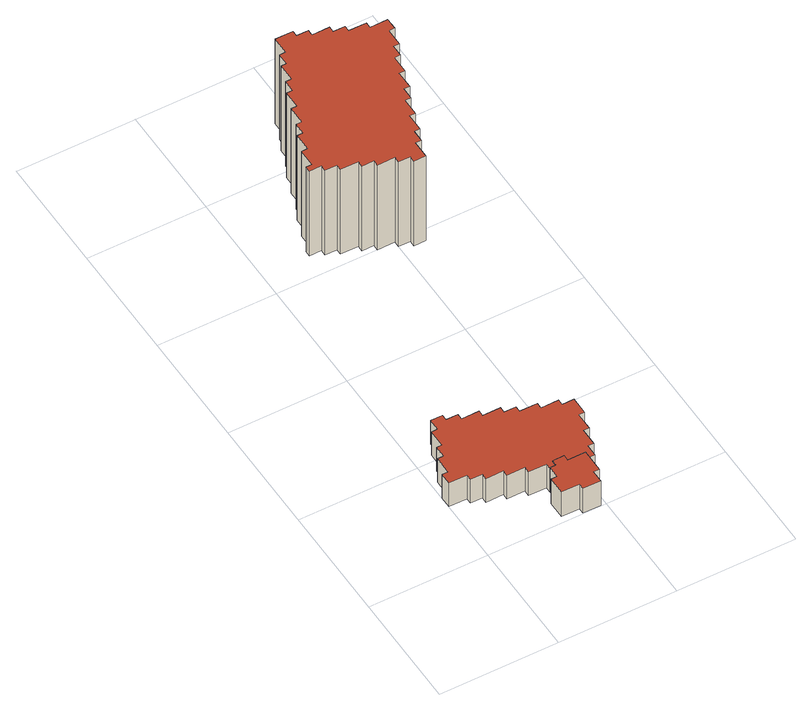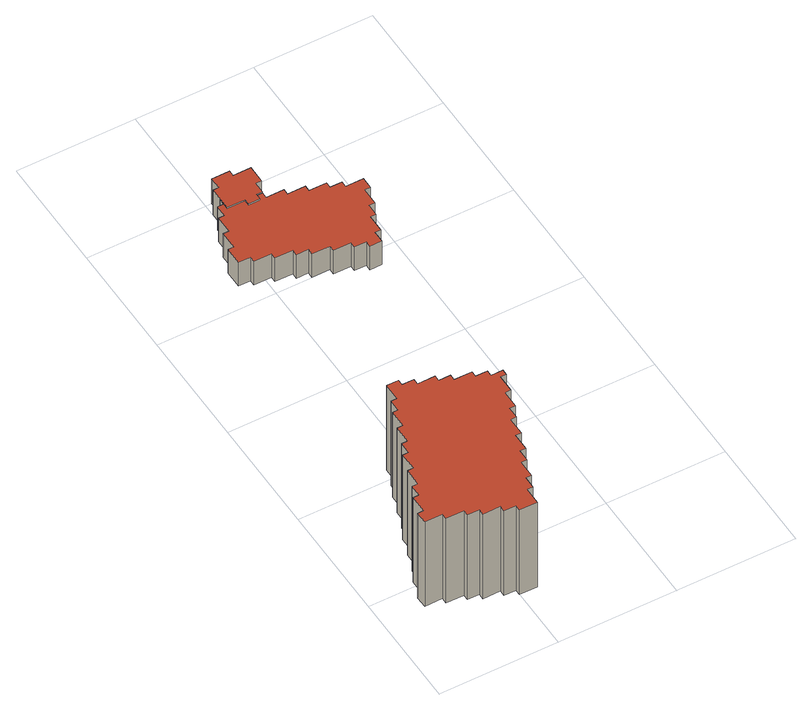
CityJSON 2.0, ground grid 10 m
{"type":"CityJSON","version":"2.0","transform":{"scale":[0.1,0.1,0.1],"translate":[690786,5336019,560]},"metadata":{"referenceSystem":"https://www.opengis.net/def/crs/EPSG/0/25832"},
"CityObjects":{
"building1":{"type":"Building","attributes":{"grid_m":0.5,"point_count":265,"rf_extrusion_mode":"lod11_fallback","rf_force_lod11":true,"rf_h_ground":560.82,"rf_h_pc_98p":0,"rf_h_roof_70p":563.33,"rf_is_glass_roof":true,"rf_nodata_frac":0,"rf_nodata_r":0,"rf_pc_select":"PREFERRED_AND_LATEST","rf_pc_year":2026,"rf_pointcloud_unusable":false,"rf_pt_density":8.21,"rf_rmse_lod22":0.00781,"rf_roof_type":"unknown","rf_success":true,"rf_t_run":0,"rf_volume_lod22":166.35,"source":"flat_seed_point_occupied_cell_union"},"children":["building1-1"]},
"building1-1":{"type":"BuildingPart","parents":["building1"],"geometry":[{"type":"Solid","lod":"2.2","boundaries":[[[[0,1,2,3,4,5,6,7,8,9,10,11,12,13,14,15,16,17,18,19,20,21,22,23,24,25,26,27,28,29,30,31,32,33,34,35,36,37,38,39,40,41,42,43,44,45,46,47]],[[48,49,0,47]],[[49,50,1,0]],[[50,51,2,1]],[[51,52,3,2]],[[52,53,4,3]],[[53,54,5,4]],[[54,55,6,5]],[[55,56,7,6]],[[56,57,8,7]],[[57,58,9,8]],[[58,59,10,9]],[[59,60,11,10]],[[60,61,12,11]],[[61,62,13,12]],[[62,63,14,13]],[[63,64,15,14]],[[64,65,16,15]],[[65,66,17,16]],[[66,67,18,17]],[[67,68,19,18]],[[68,69,20,19]],[[69,70,21,20]],[[70,71,22,21]],[[71,72,23,22]],[[72,73,24,23]],[[73,74,25,24]],[[74,75,26,25]],[[75,76,27,26]],[[76,77,28,27]],[[77,78,29,28]],[[78,79,30,29]],[[79,80,31,30]],[[80,81,32,31]],[[81,82,33,32]],[[82,83,34,33]],[[83,84,35,34]],[[84,85,36,35]],[[85,86,37,36]],[[86,87,38,37]],[[87,88,39,38]],[[88,89,40,39]],[[89,90,41,40]],[[90,91,42,41]],[[91,92,43,42]],[[92,93,44,43]],[[93,94,45,44]],[[94,95,46,45]],[[95,48,47,46]],[[48,95,94,93,92,91,90,89,88,87,86,85,84,83,82,81,80,79,78,77,76,75,74,73,72,71,70,69,68,67,66,65,64,63,62,61,60,59,58,57,56,55,54,53,52,51,50,49]]]],"semantics":{"surfaces":[{"type":"RoofSurface","rf_azimuth":90,"rf_h_roof_50p":563.33,"rf_h_roof_70p":563.33,"rf_h_roof_max":563.33,"rf_h_roof_min":563.33,"rf_slope":0},{"type":"WallSurface","on_footprint_edge":true},{"type":"GroundSurface"}],"values":[[0,1,1,1,1,1,1,1,1,1,1,1,1,1,1,1,1,1,1,1,1,1,1,1,1,1,1,1,1,1,1,1,1,1,1,1,1,1,1,1,1,1,1,1,1,1,1,1,1,2]]}}]},
"building2":{"type":"Building","attributes":{"grid_m":0.5,"point_count":37,"rf_extrusion_mode":"lod11_fallback","rf_force_lod11":true,"rf_h_ground":560.82,"rf_h_pc_98p":0,"rf_h_roof_70p":563.43,"rf_is_glass_roof":true,"rf_nodata_frac":0,"rf_nodata_r":0,"rf_pc_select":"PREFERRED_AND_LATEST","rf_pc_year":2026,"rf_pointcloud_unusable":false,"rf_pt_density":9.51,"rf_rmse_lod22":0.0252,"rf_roof_type":"unknown","rf_success":true,"rf_t_run":0,"rf_volume_lod22":24.11,"source":"flat_seed_point_occupied_cell_union"},"children":["building2-1"]},
"building2-1":{"type":"BuildingPart","parents":["building2"],"geometry":[{"type":"Solid","lod":"2.2","boundaries":[[[[96,97,98,99,100,101,102,103,104,105,106,107,108,109]],[[110,111,96,109]],[[111,112,97,96]],[[112,113,98,97]],[[113,114,99,98]],[[114,115,100,99]],[[115,116,101,100]],[[116,117,102,101]],[[117,118,103,102]],[[118,119,104,103]],[[119,120,105,104]],[[120,59,106,105]],[[59,121,107,106]],[[121,122,108,107]],[[122,110,109,108]],[[110,122,121,59,120,119,118,117,116,115,114,113,112,111]]]],"semantics":{"surfaces":[{"type":"RoofSurface","rf_azimuth":90,"rf_h_roof_50p":563.43,"rf_h_roof_70p":563.43,"rf_h_roof_max":563.43,"rf_h_roof_min":563.43,"rf_slope":0},{"type":"WallSurface","on_footprint_edge":true},{"type":"GroundSurface"}],"values":[[0,1,1,1,1,1,1,1,1,1,1,1,1,1,1,2]]}}]},
"building3":{"type":"Building","attributes":{"grid_m":0.5,"point_count":448,"rf_extrusion_mode":"lod11_fallback","rf_force_lod11":true,"rf_h_ground":560.66,"rf_h_pc_98p":0,"rf_h_roof_70p":569.65,"rf_is_glass_roof":true,"rf_nodata_frac":0,"rf_nodata_r":0,"rf_pc_select":"PREFERRED_AND_LATEST","rf_pc_year":2026,"rf_pointcloud_unusable":false,"rf_pt_density":8,"rf_rmse_lod22":0,"rf_roof_type":"unknown","rf_success":true,"rf_t_run":0,"rf_volume_lod22":1007.44,"source":"flat_seed_point_occupied_cell_union"},"children":["building3-1"]},
"building3-1":{"type":"BuildingPart","parents":["building3"],"geometry":[{"type":"Solid","lod":"2.2","boundaries":[[[[123,124,125,126,127,128,129,130,131,132,133,134,135,136,137,138,139,140,141,142,143,144,145,146,147,148,149,150,151,152,153,154,155,156,157,158,159,160,161,162,163,164,165,166,167,168,169,170,171,172,173,174,175,176,177,178,179,180,181,182,183,184]],[[185,186,123,184]],[[186,187,124,123]],[[187,188,125,124]],[[188,189,126,125]],[[189,190,127,126]],[[190,191,128,127]],[[191,192,129,128]],[[192,193,130,129]],[[193,194,131,130]],[[194,195,132,131]],[[195,196,133,132]],[[196,197,134,133]],[[197,198,135,134]],[[198,199,136,135]],[[199,200,137,136]],[[200,201,138,137]],[[201,202,139,138]],[[202,203,140,139]],[[203,204,141,140]],[[204,205,142,141]],[[205,206,143,142]],[[206,207,144,143]],[[207,208,145,144]],[[208,209,146,145]],[[209,210,147,146]],[[210,211,148,147]],[[211,212,149,148]],[[212,213,150,149]],[[213,214,151,150]],[[214,215,152,151]],[[215,216,153,152]],[[216,217,154,153]],[[217,218,155,154]],[[218,219,156,155]],[[219,220,157,156]],[[220,221,158,157]],[[221,222,159,158]],[[222,223,160,159]],[[223,224,161,160]],[[224,225,162,161]],[[225,226,163,162]],[[226,227,164,163]],[[227,228,165,164]],[[228,229,166,165]],[[229,230,167,166]],[[230,231,168,167]],[[231,232,169,168]],[[232,233,170,169]],[[233,234,171,170]],[[234,235,172,171]],[[235,236,173,172]],[[236,237,174,173]],[[237,238,175,174]],[[238,239,176,175]],[[239,240,177,176]],[[240,241,178,177]],[[241,242,179,178]],[[242,243,180,179]],[[243,244,181,180]],[[244,245,182,181]],[[245,246,183,182]],[[246,185,184,183]],[[185,246,245,244,243,242,241,240,239,238,237,236,235,234,233,232,231,230,229,228,227,226,225,224,223,222,221,220,219,218,217,216,215,214,213,212,211,210,209,208,207,206,205,204,203,202,201,200,199,198,197,196,195,194,193,192,191,190,189,188,187,186]]]],"semantics":{"surfaces":[{"type":"RoofSurface","rf_azimuth":270,"rf_h_roof_50p":569.65,"rf_h_roof_70p":569.65,"rf_h_roof_max":569.65,"rf_h_roof_min":569.65,"rf_slope":0},{"type":"WallSurface","on_footprint_edge":true},{"type":"GroundSurface"}],"values":[[0,1,1,1,1,1,1,1,1,1,1,1,1,1,1,1,1,1,1,1,1,1,1,1,1,1,1,1,1,1,1,1,1,1,1,1,1,1,1,1,1,1,1,1,1,1,1,1,1,1,1,1,1,1,1,1,1,1,1,1,1,1,1,2]]}}]}
},
"vertices":[
[0,55,33],[15,55,33],[15,50,33],[25,50,33],[25,45,33],[40,45,33],[40,40,33],[55,40,33],[55,35,33],[70,35,33],[70,30,33],[80,30,33],[80,25,33],[95,25,33],[95,20,33],[100,20,33],[100,25,33],[105,25,33],[105,35,33],[110,35,33],[110,50,33],[115,50,33],[115,65,33],[120,65,33],[120,80,33],[110,80,33],[110,85,33],[95,85,33],[95,90,33],[80,90,33],[80,95,33],[70,95,33],[70,100,33],[55,100,33],[55,105,33],[40,105,33],[40,110,33],[30,110,33],[30,115,33],[20,115,33],[20,105,33],[15,105,33],[15,90,33],[10,90,33],[10,80,33],[5,80,33],[5,65,33],[0,65,33],[0,65,8],[0,55,8],[15,55,8],[15,50,8],[25,50,8],[25,45,8],[40,45,8],[40,40,8],[55,40,8],[55,35,8],[70,35,8],[70,30,8],[80,30,8],[80,25,8],[95,25,8],[95,20,8],[100,20,8],[100,25,8],[105,25,8],[105,35,8],[110,35,8],[110,50,8],[115,50,8],[115,65,8],[120,65,8],[120,80,8],[110,80,8],[110,85,8],[95,85,8],[95,90,8],[80,90,8],[80,95,8],[70,95,8],[70,100,8],[55,100,8],[55,105,8],[40,105,8],[40,110,8],[30,110,8],[30,115,8],[20,115,8],[20,105,8],[15,105,8],[15,90,8],[10,90,8],[10,80,8],[5,80,8],[5,65,8],
[80,5,34],[80,0,34],[95,0,34],[95,10,34],[100,10,34],[100,30,34],[85,30,34],[85,35,34],[75,35,34],[75,30,34],[70,30,34],[70,20,34],[65,20,34],[65,5,34],[65,5,8],[80,5,8],[80,0,8],[95,0,8],[95,10,8],[100,10,8],[100,30,8],[85,30,8],[85,35,8],[75,35,8],[75,30,8],[70,20,8],[65,20,8],
[50,315,97],[60,315,97],[60,310,97],[75,310,97],[75,305,97],[85,305,97],[85,300,97],[100,300,97],[100,295,97],[110,295,97],[110,290,97],[120,290,97],[120,305,97],[125,305,97],[125,315,97],[130,315,97],[130,330,97],[135,330,97],[135,345,97],[140,345,97],[140,355,97],[145,355,97],[145,370,97],[150,370,97],[150,385,97],[155,385,97],[155,395,97],[160,395,97],[160,410,97],[165,410,97],[165,420,97],[150,420,97],[150,425,97],[135,425,97],[135,430,97],[125,430,97],[125,435,97],[110,435,97],[110,440,97],[100,440,97],[100,445,97],[85,445,97],[85,430,97],[80,430,97],[80,420,97],[75,420,97],[75,405,97],[70,405,97],[70,395,97],[65,395,97],[65,380,97],[60,380,97],[60,365,97],[55,365,97],[55,355,97],[50,355,97],[50,340,97],[45,340,97],[45,325,97],[40,325,97],[40,320,97],[50,320,97],[50,320,7],[50,315,7],[60,315,7],[60,310,7],[75,310,7],[75,305,7],[85,305,7],[85,300,7],[100,300,7],[100,295,7],[110,295,7],[110,290,7],[120,290,7],[120,305,7],[125,305,7],[125,315,7],[130,315,7],[130,330,7],[135,330,7],[135,345,7],[140,345,7],[140,355,7],[145,355,7],[145,370,7],[150,370,7],[150,385,7],[155,385,7],[155,395,7],[160,395,7],[160,410,7],[165,410,7],[165,420,7],[150,420,7],[150,425,7],[135,425,7],[135,430,7],[125,430,7],[125,435,7],[110,435,7],[110,440,7],[100,440,7],[100,445,7],[85,445,7],[85,430,7],[80,430,7],[80,420,7],[75,420,7],[75,405,7],[70,405,7],[70,395,7],[65,395,7],[65,380,7],[60,380,7],[60,365,7],[55,365,7],[55,355,7],[50,355,7],[50,340,7],[45,340,7],[45,325,7],[40,325,7],[40,320,7]
]}
